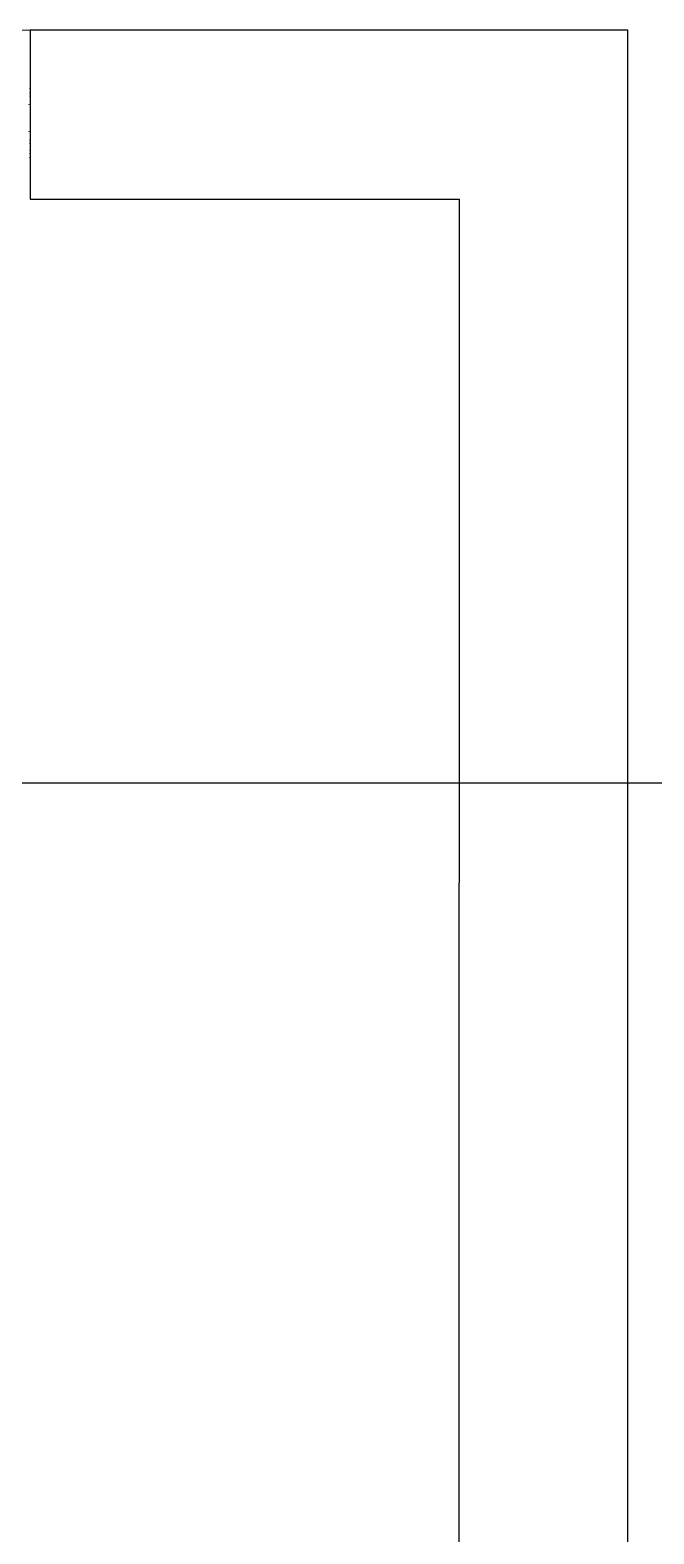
# Model space of a CAD drawing. Header units: millimetres. Extents: x 857 to 2168, y 576 to 1198.
# Drawn here: x 1347.9 to 1376.4, y 1076.9 to 1145.6 of the extents above; entities that cross this region are included whole.
import ezdxf

# ---------------------------------------------------------------- set-up
doc = ezdxf.new("R2010")
doc.units = ezdxf.units.MM
for name, color, linetype, lineweight in [('FP_A_DOOR_WIN', 140, 'Continuous', 18), ('PQI-A-IN-ELEV-PTRN', 249, 'Continuous', 0), ('WAL', 7, 'Continuous', 30)]:
    doc.layers.add(name, color=color, linetype=linetype, lineweight=lineweight)

# ---------------------------------------------------------------- blocks, each defined once
blk = doc.blocks.new('W6')
at = {"layer": 'FP_A_DOOR_WIN', "ltscale": 1000}
for points in [[(-999.5, 69, -0.41391), (-1000, 69.5), (-1000, 73.5, -0.492952), (-999.4, 74)], [(-999.4, 78, -0.492951), (-1000, 78.5), (-1000, 87.5), (-998, 88)], [(-998, 120), (-1000, 120.5), (-1000, 129.5, -0.492952), (-999.4, 130)], [(-999.4, 134, -0.492965), (-1000, 134.5), (-1000, 141.5, -0.492951), (-999.4, 142)], [(-999.4, 146, -0.492957), (-1000, 146.5), (-1000, 150.5, -0.413949), (-999.5, 151)]]:
    blk.add_lwpolyline(points, format="xyb", dxfattribs=at)
at = {"layer": 'PQI-A-IN-ELEV-PTRN', "ltscale": 1000}
blk.add_line((0, 0), (-1000, 0), dxfattribs=at)

msp = doc.modelspace()

# ---------------------------------------------------------------- linework, layer by layer
at = {"layer": 'WAL', "lineweight": -2}
for p, q in [((1367.503, 1145.595), (1347.872, 1145.593)), ((1347.872, 1145.593), (1347.872, 1137.867)), ((1375.229, 1145.595), (1367.503, 1145.595)), ((1375.229, 987.239), (1375.229, 1145.595)), ((1347.872, 1137.867), (1367.503, 1137.869)), ((1367.503, 1137.869), (1367.492, 987.239)), ((1375.218, 987.239), (1375.229, 1116.657)), ((1236.168, 1111.182), (1418.583, 1111.182))]:
    msp.add_line(p, q, dxfattribs=at)

# ---------------------------------------------------------------- block references
at = {"layer": 'WAL', "lineweight": -2, "xscale": 0.03863196438221001, "yscale": 0.03863196438221001, "zscale": 0.03863196438221001, "rotation": 179.997245771198}
msp.add_blockref('W6', (1309.241, 1145.594), dxfattribs=at)

doc.saveas('drawing.dxf')
